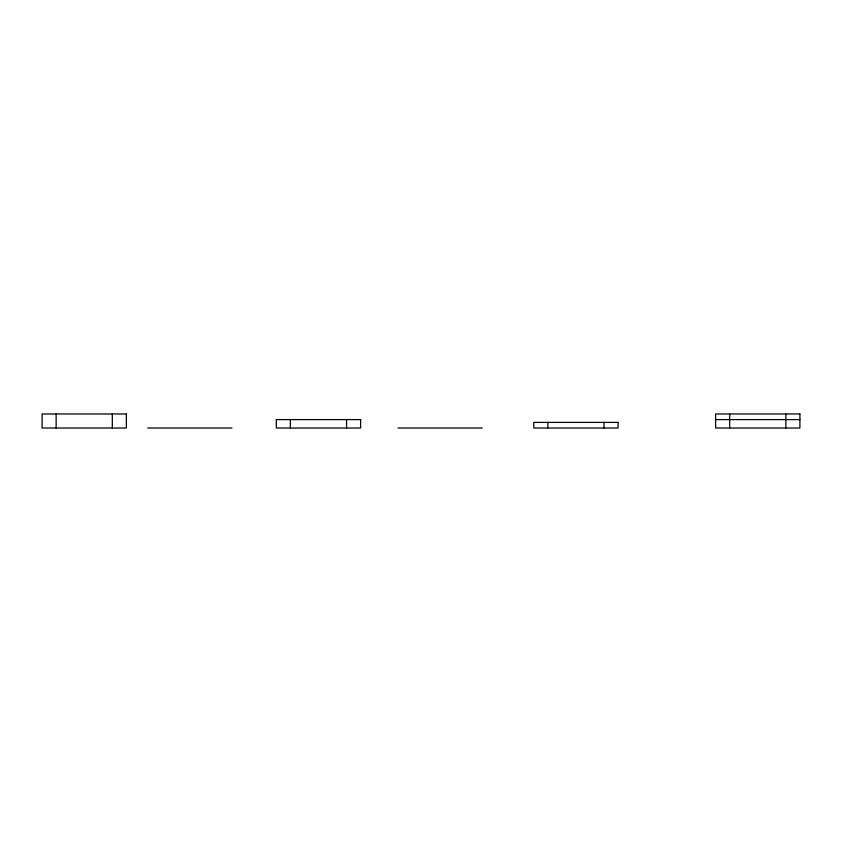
<?xml version="1.0" encoding="UTF-8"?>
<svg xmlns="http://www.w3.org/2000/svg" width="842" height="842" viewBox="0 0 842 842"><rect width="100%" height="100%" fill="white"/><g stroke="black" fill="none" stroke-linecap="round" stroke-linejoin="round"><path stroke-width="1.26" d="M715.626 419.6L799.9 419.6M147.697 428.02L231.971 428.02M398.066 428.02L482.34 428.02M785.86 413.98L785.86 428.02M729.677 413.98L729.677 428.02M604.019 422.4L604.019 428.02M547.837 422.4L547.837 428.02M346.557 419.6L346.557 428.02M290.374 419.6L290.374 428.02M112.323 413.98L112.323 428.02M56.14 413.98L56.14 428.02M126.374 413.98L42.1 413.98L42.1 428.02L126.374 428.02L126.374 413.98M799.9 413.98L715.626 413.98L715.626 428.02L799.9 428.02L799.9 413.98M360.597 419.6L276.323 419.6L276.323 428.02L360.597 428.02L360.597 419.6M618.06 422.4L533.796 422.4L533.796 428.02L618.06 428.02L618.06 422.4"/></g></svg>
